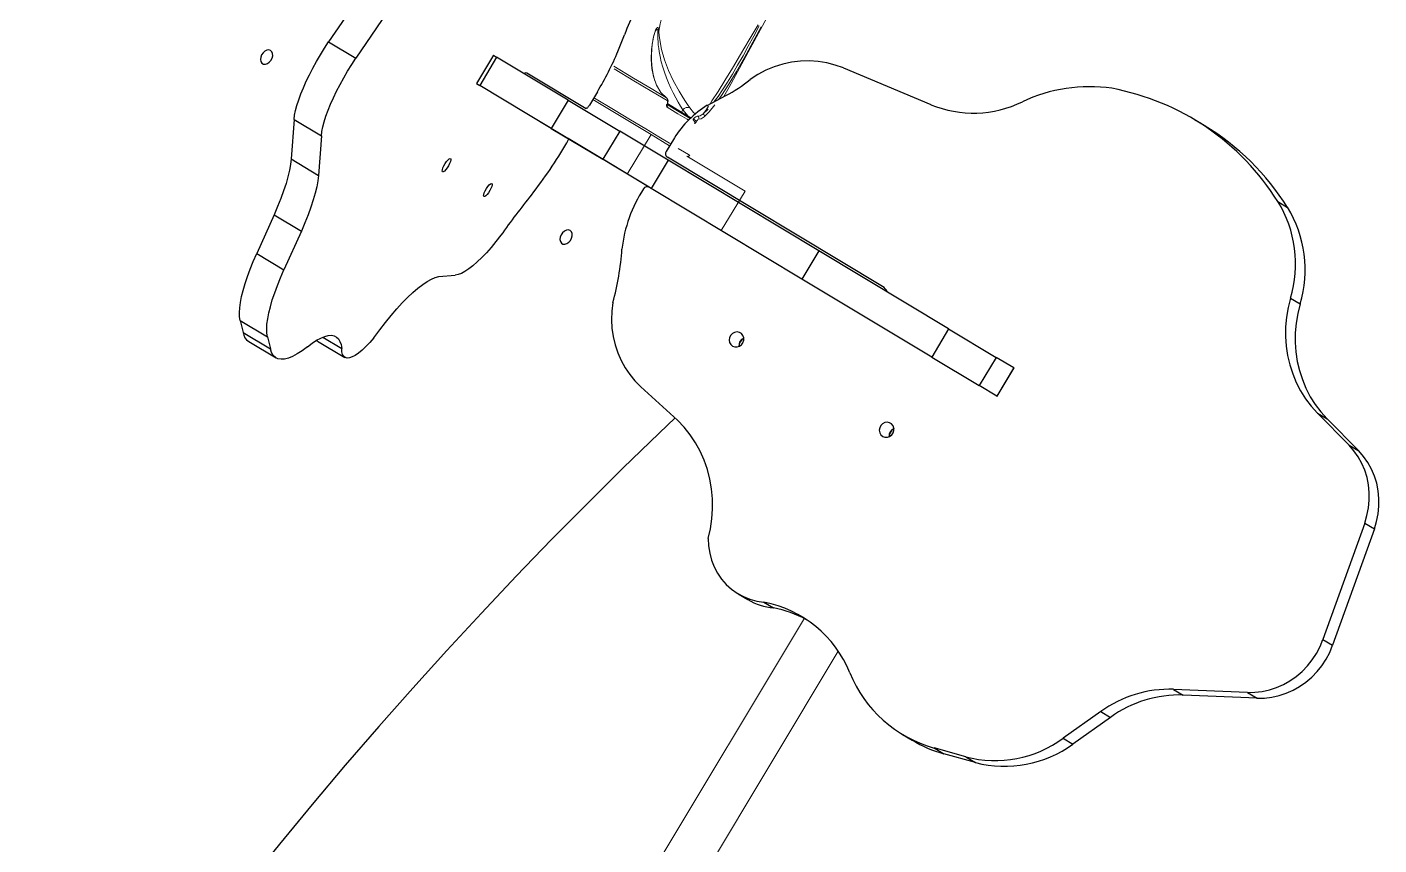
# Model space of a CAD drawing. Header units: millimetres. Extents: x -6879 to 7341, y -8047 to 7187.
# Drawn here: x 37 to 653, y -3307 to -2934 of the extents above; entities that cross this region are included whole.
import ezdxf

# ---------------------------------------------------------------- set-up
doc = ezdxf.new("R2010")
doc.units = ezdxf.units.MM
doc.layers.add('DIKOM_ОБЪЕКТ', color=7, linetype='Continuous')

# ---------------------------------------------------------------- blocks, each defined once
blk = doc.blocks.new('A$C65FB368C')
for p, q in [((164.11, 154.44), (158.98, 154.44)), ((210.72, 142.04), (215.85, 142.04)), ((238.31, 107.25), (243.44, 107.25)), ((9.55, 92.21), (52.39, 98.45)), ((275.85, 68.71), (295.74, 63.57)), ((275.85, 68.71), (280.99, 68.71)), ((280.99, 68.71), (300.87, 63.57)), ((295.74, 63.57), (300.87, 63.57)), ((-82.48, 45.65), (-83.84, 53.82)), ((-34.88, 45.65), (-29.95, 53.82)), ((-194.75, 36.82), (-197.79, -18.48)), ((-180.26, 36.82), (-183.3, -18.48)), ((320.15, 36.82), (331.18, -18.48)), ((320.15, 36.82), (325.28, 36.82)), ((325.28, 36.82), (336.31, -18.48)), ((-81.04, 25.15), (-81.03, 18.01)), ((-40.1, 25.15), (-40.14, 18.01)), ((-130.19, 15), (-130.19, 0)), ((-130.19, 15), (-128.53, 15)), ((-128.53, 15), (-128.53, 0)), ((-90.44, 15), (-128.53, 15)), ((-113.06, 16), (-81.55, 16)), ((-90.44, 15), (-90.44, 0)), ((-90.44, 15), (-63.08, 15)), ((-63.08, 15), (-63.08, 0)), ((-37.26, 15), (-63.08, 15)), ((76.16, 16), (-38.26, 16)), ((-37.26, 15), (-37.26, 0)), ((42.92, 15), (-37.26, 15)), ((42.92, 15), (42.92, 0)), ((111.92, 15), (42.92, 15)), ((111.92, 15), (111.92, 0)), ((111.92, 15), (137.25, 15)), ((137.25, 15), (137.25, 0)), ((146.58, 15), (137.25, 15)), ((146.58, 15), (146.58, 0)), ((146.58, 15), (146.67, 15)), ((146.67, 0), (146.67, 15)), ((-130.19, 0), (-128.53, 0)), ((-90.44, 0), (-128.53, 0)), ((-90.44, 0), (-63.08, 0)), ((-37.26, 0), (-63.08, 0)), ((42.92, 0), (-37.26, 0)), ((111.92, 0), (42.92, 0)), ((111.92, 0), (137.25, 0)), ((146.58, 0), (137.25, 0)), ((146.58, 0), (146.67, 0)), ((-38.4, 0), (-81.51, 0)), ((-197.79, -18.48), (-183.3, -18.48)), ((331.18, -18.48), (336.31, -18.48)), ((-193.07, -56.88), (-178.58, -56.88)), ((-193.07, -56.88), (-184.93, -73.04)), ((-178.58, -56.88), (-170.44, -73.04)), ((314.04, -56.88), (284.49, -73.04)), ((319.17, -56.88), (289.62, -73.04)), ((314.04, -56.88), (319.17, -56.88)), ((-184.93, -73.04), (-170.44, -73.04)), ((284.49, -73.04), (289.62, -73.04)), ((-99.63, -84.36), (-93.5, -79.93)), ((27.39, -84.36), (5.15, -79.93)), ((-178.52, -98.85), (-164.03, -98.85)), ((-178.52, -98.85), (-176.22, -118.05)), ((-164.03, -98.85), (-161.73, -118.05)), ((261.22, -98.85), (252.87, -118.05)), ((266.35, -98.85), (258, -118.05)), ((261.22, -98.85), (266.35, -98.85)), ((-176.22, -118.05), (-161.73, -118.05)), ((252.87, -118.05), (258, -118.05)), ((-130.74, -135.23), (-120.69, -135.23)), ((103.86, -135.23), (108.99, -135.23)), ((-131.88, -137.97), (-132.41, -137.9)), ((-131.88, -137.97), (-117.39, -137.97)), ((91.89, -137.97), (97.02, -137.97)), ((-166.93, -148.12), (-152.45, -148.12)), ((-166.93, -148.12), (-162.96, -152.17)), ((-162.96, -152.17), (-148.47, -152.17)), ((-152.45, -148.12), (-148.47, -152.17)), ((219.15, -148.12), (204.72, -152.17)), ((204.72, -152.17), (209.85, -152.17)), ((224.28, -148.12), (209.85, -152.17)), ((219.15, -148.12), (224.28, -148.12)), ((-158.65, -154.31), (-144.17, -154.31)), ((189.09, -154.31), (194.22, -154.31))]:
    blk.add_line(p, q)
at = {"flags": 128}
for points in [[(238.31, 107.25), (239.61, 103), (241.24, 98.87), (243.17, 94.89), (245.4, 91.1), (247.91, 87.51), (250.69, 84.15), (253.72, 81.05), (256.97, 78.21), (260.43, 75.67), (264.08, 73.43), (267.88, 71.52), (271.81, 69.94), (275.85, 68.71)], [(243.44, 107.25), (244.74, 103), (246.37, 98.87), (248.3, 94.89), (250.53, 91.1), (253.04, 87.51), (255.82, 84.15), (258.85, 81.05), (262.1, 78.21), (265.56, 75.67), (269.21, 73.43), (273.01, 71.52), (276.94, 69.94), (280.99, 68.71)], [(9.55, 92.21), (5.65, 91.44), (1.83, 90.31), (-1.88, 88.81), (-5.45, 86.96), (-8.85, 84.78), (-12.05, 82.28), (-15.02, 79.48), (-17.75, 76.41), (-20.2, 73.1), (-22.37, 69.56), (-24.23, 65.83)], [(320.15, 36.82), (319.28, 40.28), (318.09, 43.62), (316.59, 46.81), (314.79, 49.82), (312.71, 52.63), (310.37, 55.19), (307.8, 57.49), (305.02, 59.49), (302.06, 61.18), (298.96, 62.55), (295.74, 63.57)], [(325.28, 36.82), (324.41, 40.28), (323.22, 43.62), (321.72, 46.81), (319.92, 49.82), (317.84, 52.63), (315.5, 55.19), (312.93, 57.49), (310.15, 59.49), (307.19, 61.18), (304.09, 62.55), (300.87, 63.57)], [(-113.92, 15), (-113.66, 15.54), (-113.36, 15.88), (-113.06, 16)], [(-81.03, 18.01), (-81.04, 17.62), (-81.07, 17.24), (-81.12, 16.9), (-81.18, 16.59), (-81.26, 16.34), (-81.35, 16.15), (-81.45, 16.04), (-81.55, 16)], [(-81.52, 0), (-81.42, -0.04), (-81.33, -0.14), (-81.24, -0.32), (-81.16, -0.56), (-81.1, -0.85), (-81.05, -1.18), (-81.02, -1.54), (-81.01, -1.92)], [(-193.07, -56.88), (-193.86, -55.12), (-194.59, -53.06), (-195.27, -50.73), (-195.89, -48.15), (-196.44, -45.34), (-196.91, -42.34), (-197.3, -39.16), (-197.6, -35.85), (-197.82, -32.44), (-197.95, -28.97), (-197.99, -25.46), (-197.93, -21.95), (-197.79, -18.48)], [(-178.58, -56.88), (-179.37, -55.12), (-180.11, -53.06), (-180.79, -50.73), (-181.4, -48.15), (-181.95, -45.34), (-182.42, -42.34), (-182.81, -39.16), (-183.11, -35.85), (-183.33, -32.44), (-183.46, -28.97), (-183.5, -25.46), (-183.45, -21.95), (-183.3, -18.48)], [(314.04, -56.88), (316.9, -55.12), (319.58, -53.06), (322.05, -50.73), (324.28, -48.15), (326.26, -45.34), (327.97, -42.34), (329.39, -39.16), (330.5, -35.85), (331.29, -32.44), (331.76, -28.97), (331.9, -25.46), (331.7, -21.95), (331.18, -18.48)], [(319.17, -56.88), (322.03, -55.12), (324.71, -53.06), (327.18, -50.73), (329.41, -48.15), (331.39, -45.34), (333.1, -42.34), (334.52, -39.16), (335.63, -35.85), (336.42, -32.44), (336.89, -28.97), (337.03, -25.46), (336.83, -21.95), (336.31, -18.48)], [(-218.46, -35.5), (-219.26, -35.69), (-219.98, -36.24), (-220.53, -37.09), (-220.86, -38.14), (-220.93, -39.29), (-220.73, -40.41), (-220.28, -41.37), (-219.64, -42.08), (-218.87, -42.45), (-218.05, -42.45), (-217.28, -42.08), (-216.64, -41.37), (-216.19, -40.41), (-215.99, -39.29), (-216.06, -38.14), (-216.38, -37.09), (-216.94, -36.24), (-217.65, -35.69), (-218.46, -35.5)], [(-122.76, -42.5), (-123.06, -42.31), (-123.32, -41.76), (-123.52, -40.91), (-123.64, -39.86), (-123.67, -38.71), (-123.59, -37.59), (-123.43, -36.63), (-123.2, -35.92), (-122.91, -35.55), (-122.62, -35.55), (-122.33, -35.92), (-122.1, -36.63), (-121.94, -37.59), (-121.86, -38.71), (-121.89, -39.86), (-122.01, -40.91), (-122.21, -41.76), (-122.47, -42.31), (-122.76, -42.5)], [(-100.77, -42.5), (-101.06, -42.31), (-101.32, -41.76), (-101.52, -40.91), (-101.64, -39.86), (-101.67, -38.71), (-101.59, -37.59), (-101.43, -36.63), (-101.2, -35.92), (-100.91, -35.55), (-100.62, -35.55), (-100.33, -35.92), (-100.1, -36.63), (-99.94, -37.59), (-99.86, -38.71), (-99.89, -39.86), (-100.01, -40.91), (-100.21, -41.76), (-100.47, -42.31), (-100.77, -42.5)], [(-59.16, -35.49), (-59.96, -35.68), (-60.68, -36.23), (-61.23, -37.08), (-61.56, -38.13), (-61.63, -39.28), (-61.43, -40.4), (-60.98, -41.36), (-60.34, -42.07), (-59.57, -42.45), (-58.75, -42.45), (-57.98, -42.07), (-57.34, -41.36), (-56.89, -40.4), (-56.69, -39.28), (-56.76, -38.13), (-57.08, -37.08), (-57.64, -36.23), (-58.35, -35.68), (-59.16, -35.49)], [(31.52, -42.5), (32.59, -42.31), (33.54, -41.76), (34.27, -40.91), (34.71, -39.86), (34.79, -38.71), (34.53, -37.59), (33.94, -36.63), (33.08, -35.92), (32.06, -35.55), (30.98, -35.55), (29.95, -35.92), (29.1, -36.63), (28.51, -37.59), (28.24, -38.71), (28.33, -39.86), (28.76, -40.91), (29.5, -41.76), (30.45, -42.31), (31.52, -42.5)], [(111.39, -42.5), (112.46, -42.31), (113.41, -41.76), (114.14, -40.91), (114.58, -39.86), (114.67, -38.71), (114.4, -37.59), (113.81, -36.63), (112.96, -35.92), (111.93, -35.55), (110.85, -35.55), (109.83, -35.92), (108.97, -36.63), (108.38, -37.59), (108.11, -38.71), (108.2, -39.86), (108.64, -40.91), (109.37, -41.76), (110.32, -42.31), (111.39, -42.5)], [(-85.06, -53.62), (-85.5, -57.2), (-86.03, -60.61), (-86.63, -63.83), (-87.3, -66.83), (-88.04, -69.58), (-88.83, -72.07), (-89.69, -74.28), (-90.59, -76.18), (-91.53, -77.77), (-92.5, -79.02), (-93.5, -79.93)], [(-25.5, -53.62), (-23.9, -57.2), (-22, -60.61), (-19.82, -63.83), (-17.38, -66.83), (-14.7, -69.58), (-11.8, -72.07), (-8.7, -74.28), (-5.43, -76.18), (-2.01, -77.77), (1.52, -79.02), (5.15, -79.93)], [(-184.93, -73.04), (-183.91, -75.29), (-182.93, -77.86), (-182.02, -80.73), (-181.17, -83.88), (-180.39, -87.29), (-179.68, -90.94), (-179.06, -94.8), (-178.52, -98.85)], [(-170.44, -73.04), (-169.42, -75.29), (-168.45, -77.86), (-167.53, -80.73), (-166.68, -83.88), (-165.9, -87.29), (-165.2, -90.94), (-164.57, -94.8), (-164.03, -98.85)], [(-110.6, -123.45), (-110.2, -119.06), (-109.71, -114.82), (-109.13, -110.74), (-108.47, -106.85), (-107.73, -103.19), (-106.92, -99.77), (-106.03, -96.62), (-105.09, -93.76), (-104.08, -91.2), (-103.02, -88.97), (-101.93, -87.08), (-100.79, -85.54), (-99.63, -84.36)], [(25.9, -84.06), (23.21, -93.8), (17.3, -115.97), (11.63, -138.25), (6.19, -160.66), (0.99, -183.17), (-3.97, -205.8), (-8.69, -228.52), (-13.17, -251.34), (-17.41, -274.26), (-21.41, -297.26), (-25.16, -320.34), (-28.67, -343.5), (-31.93, -366.74), (-34.94, -390.03), (-37.71, -413.39), (-40.23, -436.81), (-42.5, -460.27), (-44.53, -483.78), (-46.3, -507.33), (-47.83, -530.92)], [(67.22, -123.45), (65.77, -119.06), (64, -114.82), (61.9, -110.74), (59.5, -106.85), (56.81, -103.19), (53.85, -99.77), (50.64, -96.62), (47.2, -93.76), (43.55, -91.2), (39.72, -88.97), (35.73, -87.08), (31.61, -85.54), (27.39, -84.36)], [(-166.93, -148.12), (-168.02, -146.83), (-169.08, -145.21), (-170.1, -143.27), (-171.08, -141.02), (-172, -138.47), (-172.87, -135.65), (-173.69, -132.57), (-174.43, -129.24), (-175.1, -125.7), (-175.7, -121.96), (-176.22, -118.05)], [(-152.45, -148.12), (-153.53, -146.83), (-154.59, -145.21), (-155.61, -143.27), (-156.59, -141.02), (-157.51, -138.47), (-158.39, -135.65), (-159.2, -132.57), (-159.94, -129.24), (-160.61, -125.7), (-161.21, -121.96), (-161.73, -118.05)], [(-110.6, -123.45), (-111.11, -126.24), (-111.7, -128.79), (-112.35, -131.09), (-113.07, -133.08), (-113.84, -134.76), (-114.65, -136.11), (-115.5, -137.09), (-116.37, -137.72), (-117.25, -137.96), (-118.14, -137.83), (-119.01, -137.33), (-119.87, -136.46), (-120.69, -135.23)], [(67.22, -123.45), (69.07, -126.24), (71.21, -128.79), (73.59, -131.09), (76.19, -133.08), (78.99, -134.76), (81.94, -136.11), (85.02, -137.09), (88.17, -137.72), (91.38, -137.96), (94.59, -137.83), (97.76, -137.33), (100.87, -136.46), (103.86, -135.23)], [(-134.5, -142.64), (-133.48, -140.12), (-132.42, -137.92), (-131.32, -136.04), (-130.18, -134.51), (-129.01, -133.33), (-127.82, -132.51), (-126.62, -132.05), (-125.42, -131.96), (-124.22, -132.23), (-123.02, -132.87), (-121.84, -133.87), (-120.69, -135.23)], [(-134.5, -142.64), (-135.62, -145.39), (-136.79, -147.81), (-138.01, -149.86), (-139.27, -151.53), (-140.56, -152.82), (-141.87, -153.71), (-143.19, -154.21), (-144.53, -154.3), (-145.85, -153.99), (-147.17, -153.28), (-148.47, -152.17)]]:
    blk.add_lwpolyline(points, dxfattribs=at)
for centre, radius, start, end in [((158.99, 40.51), 113.95, 63.00357, 110.4307), ((163.96, 39.83), 114.63, 63.08566, 89.92694), ((146.71, 81.78), 71.06, 112.75886, 146.50358), ((185.68, 93.94), 54.29, 14.19125, 62.53287), ((190.81, 93.94), 54.29, 14.19125, 62.53287), ((44.53, 149.09), 51.29, 278.81542, 326.79749), ((87.32, 82.33), 173.52, 185.45716, 189.46457), ((-84.06, 86.95), 63.46, 328.51713, 340.55198), ((-230.97, 25.06), 149.93, 0.03723, 7.9356), ((5.43, 24.5), 45.53, 152.30227, 179.17591), ((-38.19, 17.93), 1.95, 177.70343, 267.90269), ((76.15, 10.63), 5.37, 54.44119, 89.92797), ((-38.28, -1.93), 1.95, 91.97595, 179.8392), ((-294.42, -4.63), 213.43, 352.98282, 0.7269), ((22.49, -4.27), 62.76, 177.85668, 204.796), ((280.14, -81.08), 366.23, 172.06789, 175.69992), ((-143.86, -86.45), 122.83, 15.50584, 27.06357), ((37.03, -39), 3.67, 142.91563, 217.08437), ((38.19, -39), 4.65, 151.52304, 208.47695), ((116.91, -39), 3.67, 142.91552, 217.08448), ((118.06, -39), 4.65, 151.52293, 208.47706), ((310.6, -119.9), 53.68, 119.10042, 156.90442), ((315.73, -119.9), 53.68, 119.10042, 156.90442), ((204.15, -97.51), 52.87, 286.4827, 337.13335), ((209.28, -97.51), 52.87, 286.4827, 337.13335), ((96.99, -110.35), 27.62, 270.05936, 295.76073), ((122.12, -184.7), 52.78, 52.85859, 110.23894), ((127.28, -184.57), 52.62, 92.83785, 110.33682), ((189.08, -95.83), 58.5, 233.134, 285.50135), ((-158.4, -148.55), 5.82, 218.42141, 267.50497), ((194.21, -96.21), 58.1, 270.00862, 285.61232)]:
    blk.add_arc(centre, radius, start, end)
blk = doc.blocks.new('A$C5DEC43E6')
at = {"color": 7, "linetype": 'Continuous', "lineweight": 15, "rotation": 270}
blk.add_blockref('A$C65FB368C', (448.01, -450), dxfattribs=at)

msp = doc.modelspace()

# ---------------------------------------------------------------- linework, layer by layer
at = {"layer": 'DIKOM_ОБЪЕКТ', "color": 7, "linetype": 'Continuous', "lineweight": 15}
for p, q in [((322.28, -2940.01), (322.34, -2939.48)), ((321.33, -2983.43), (294.73, -2967.45)), ((339.18, -2976.07), (328.32, -2969.55)), ((328.67, -2966.84), (328.36, -2966.6)), ((328.77, -2969.23), (335.23, -2973.12)), ((353.37, -3027.18), (267.66, -2975.68)), ((335.23, -2973.12), (335.84, -2972.12)), ((335.23, -2973.12), (338.31, -2974.96)), ((335.84, -2972.11), (335.84, -2972.12)), ((335.84, -2972.12), (338.31, -2974.96)), ((338.31, -2974.96), (339.53, -2975.74)), ((340.78, -2977.03), (340.74, -2977.01)), ((321.33, -2983.43), (310.52, -3001.43)), ((329.8, -2988.52), (321.33, -2983.43)), ((364.19, -3009.18), (337.62, -2993.22)), ((364.19, -3009.18), (353.37, -3027.18)), ((36.79, -3793.86), (391.28, -3203.88)), ((406.72, -3218.95), (60.27, -3795.55))]:
    msp.add_line(p, q, dxfattribs=at)
at = {"layer": 'DIKOM_ОБЪЕКТ', "color": 7, "linetype": 'Continuous', "lineweight": 15, "flags": 128}
for points in [[(511.3, -2371.54), (510.72, -2408.08), (509.03, -2444.59), (506.25, -2481.03), (502.36, -2517.37), (497.38, -2553.58), (491.42, -2588.98), (484.42, -2624.18), (476.37, -2659.16), (467.29, -2693.89), (457, -2728.96), (445.64, -2763.7), (433.25, -2798.08), (419.82, -2832.07), (405.37, -2865.64), (390.2, -2898.18), (374.07, -2930.24), (356.99, -2961.82), (354.5, -2966.11)], [(370.14, -2933.42), (366.11, -2940.26), (362.18, -2946.86), (358.45, -2953.06), (354.99, -2958.72), (351.87, -2963.75), (349.12, -2968.08), (348.25, -2969.41)], [(370.7, -2933.77), (368.16, -2938.55), (365.68, -2943.12), (363.28, -2947.44), (360.78, -2951.81), (358.42, -2955.83), (356.2, -2959.47), (353.97, -2962.96), (351.91, -2966.02), (350.19, -2968.39)], [(371.59, -2934.23), (367.79, -2941.32), (363.99, -2948.19), (360.31, -2954.6), (356.76, -2960.47), (353.47, -2965.58), (352.24, -2967.3)], [(322.34, -2939.48), (321.61, -2944.66), (321.45, -2949.21), (321.74, -2953.26), (322.42, -2956.86), (323.86, -2960.92), (325.85, -2964.18), (328.4, -2966.63)], [(324.91, -2936.4), (324.79, -2935.32), (324.58, -2934.64), (324.25, -2934.53), (323.84, -2934.98), (323.41, -2935.82), (323, -2936.91), (322.34, -2939.48)], [(323.52, -2935.95), (323.93, -2935.42), (324.24, -2935.48), (324.38, -2936.16), (324.41, -2937.26)], [(324.41, -2937.26), (324.42, -2938.41), (324.45, -2939.7), (324.52, -2941.11), (324.56, -2941.57), (324.6, -2942.08), (324.65, -2942.64), (324.71, -2943.25), (324.82, -2944.1), (325.02, -2945.5), (325.44, -2947.81), (325.99, -2950.17), (326.68, -2952.67), (327.43, -2954.99), (328.33, -2957.46), (329.28, -2959.78), (330.36, -2962.19), (331.45, -2964.43), (332.61, -2966.65), (333.73, -2968.65), (334.84, -2970.52), (335.84, -2972.11)], [(339.08, -2971.25), (337.95, -2969.65), (336.73, -2967.83), (335.45, -2965.82), (334.13, -2963.64), (331.58, -2958.99), (329.32, -2954.17), (327.46, -2949.31), (326.11, -2944.6), (325.29, -2940.2), (325.05, -2938.21), (324.91, -2936.4)], [(328.4, -2966.63), (321.42, -2962.44), (313.38, -2957.61), (304.29, -2952.15)], [(328.67, -2967.94), (321.62, -2963.71), (313.54, -2958.86), (304.5, -2953.42)], [(330.32, -2987.66), (329.8, -2987.35), (324.84, -2984.37), (318.9, -2980.8), (312.01, -2976.66), (304.23, -2971.99), (295.6, -2966.8), (295.24, -2966.59)], [(328.63, -2970.89), (328.47, -2970.71), (328.4, -2970.42), (328.44, -2969.98), (328.52, -2969.68), (328.65, -2969.38)], [(338.45, -2976.79), (337.79, -2976.39), (333.62, -2973.89), (328.63, -2970.89)], [(328.65, -2969.38), (328.78, -2969.1), (328.86, -2968.81), (328.9, -2968.39), (328.82, -2968.11), (328.67, -2967.94)], [(328.65, -2969.38), (328.68, -2969.38), (328.7, -2969.37), (328.72, -2969.36), (328.73, -2969.35)], [(341.51, -2973.99), (340.76, -2973.3), (339.08, -2971.25)], [(347.6, -2970.41), (346.28, -2972.38), (345.17, -2973.95)], [(350.45, -2969.83), (347.8, -2973.08), (345.54, -2975.27)], [(334.65, -2973.35), (334.79, -2973.39), (334.96, -2973.36), (335.11, -2973.27), (335.23, -2973.12)], [(337.72, -2975.19), (337.79, -2975.22), (337.86, -2975.24), (337.95, -2975.23), (338.03, -2975.21), (338.11, -2975.17), (338.18, -2975.11), (338.25, -2975.04), (338.31, -2974.96)], [(342.69, -2975.06), (342.3, -2975.03), (341.81, -2975.24), (341.23, -2975.69), (340.92, -2976.03), (340.61, -2976.43)], [(342.04, -2977.43), (341.88, -2977.68), (341.72, -2977.91), (341.45, -2978.22), (341.25, -2978.38), (341.12, -2978.39)], [(345.17, -2973.95), (343.8, -2974.82), (342.69, -2975.06)], [(342.69, -2975.06), (342.69, -2975.06)], [(345.54, -2975.27), (344.14, -2976.15), (343, -2976.39)], [(347.4, -2971.83), (345.17, -2973.95)], [(338.99, -2992.87), (338.36, -2992.5), (336.6, -2991.44), (333.73, -2989.71)]]:
    msp.add_lwpolyline(points, dxfattribs=at)
at = {"layer": 'DIKOM_ОБЪЕКТ', "color": 7, "linetype": 'Continuous', "lineweight": 15}
for centre, radius, start, end in [((364.96, -2942), 40.44, 151.67402, 172.0421), ((360.5, -2947.99), 39.01, 167.97081, 196.24888), ((333.59, -2941.08), 11.32, 152.47562, 174.23022), ((323.11, -2935.92), 1.87, 314.44446, 344.96735), ((327.8, -2970.37), 0.98, 328.08718, 57.62318), ((327.83, -2967.43), 0.981, 328.18663, 54.96212), ((326.9, -2968.12), 2.2, 325.9076, 39.03297), ((338.05, -2973.78), 2.77, 68.18481, 143.05105), ((341.08, -2976.63), 0.512, 156.96419, 234.22889), ((339.39, -2979.77), 3.56, 41.87309, 70.03275), ((340.26, -2977.88), 0.994, 329.24472, 58.63321), ((344.87, -2978.99), 3.22, 125.37326, 151.12723), ((342.13, -2975.9), 1.01, 330.33026, 56.19793), ((344.63, -2974.82), 1.02, 333.35356, 57.73507), ((338.13, -2992.36), 1, 239.00002, 254.50007), ((338.13, -2992.36), 1, 254.50004, 329.04754)]:
    msp.add_arc(centre, radius, start, end, dxfattribs=at)

# ---------------------------------------------------------------- block references
at = {"layer": 'DIKOM_ОБЪЕКТ', "color": 7, "linetype": 'Continuous', "lineweight": 15, "rotation": 58.99999999999995}
msp.add_blockref('A$C5DEC43E6', (-263.09, -3179.42), dxfattribs=at)

doc.saveas('drawing.dxf')
